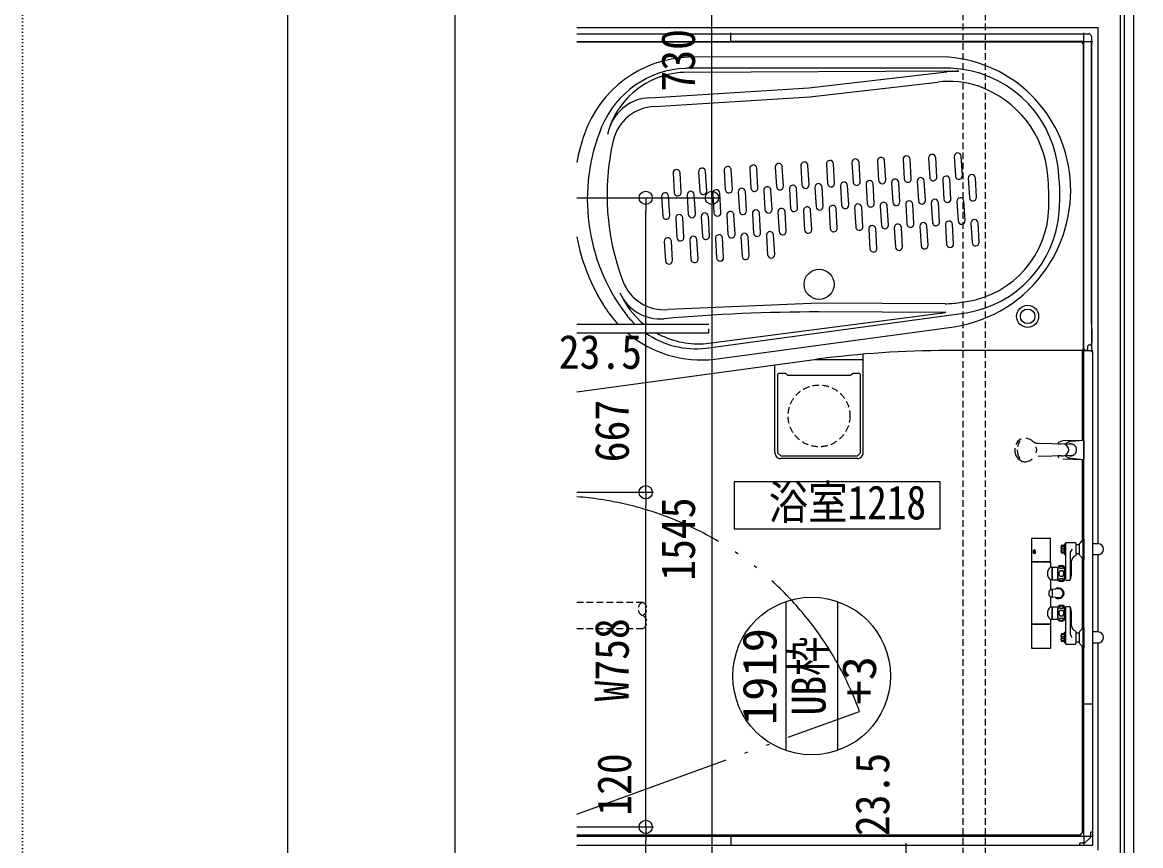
# Model space of a CAD drawing. Units: millimetres at full size, sheet at 1:30. Extents: x -17796 to 21385, y -23279 to 7734.
# Drawn here: x -17796 to -15262, y 485 to 2350 of the extents above; entities that cross this region are included whole.
import ezdxf
from ezdxf.enums import TextEntityAlignment as Align

# ---------------------------------------------------------------- set-up
doc = ezdxf.new("R2010")
doc.units = ezdxf.units.MM
doc.header["$LTSCALE"] = 30
for name, pattern in [('LONG_DASHED_DOUBLE_DOTTED', [17, 12, -1.5, 0.25, -1.5, 0.25, -1.5]), ('USER1', [0.26, 0.01, -0.25]), ('USER8', [0.75, 0.5, -0.25])]:
    doc.linetypes.add(name, pattern=pattern)
for name, color, linetype, lineweight in [('0-0_(S)電灯', 7, 'Continuous', 18), ('0-8_ﾄﾞｱR1', 6, 'Continuous', 18), ('0-C_0_4P', 4, 'Continuous', 18), ('0-D_破線', 30, 'Continuous', 18), ('1-8_CH表記', 2, 'Continuous', 18), ('1-C_鋼製建具', 253, 'USER8', 18), ('2-2_', 7, 'Continuous', 18), ('3-B_仕上線（タイル・', 7, 'Continuous', 18), ('4-1_', 253, 'Continuous', 18), ('4-4_', 9, 'Continuous', 18)]:
    doc.layers.add(name, color=color, linetype=linetype, lineweight=lineweight)
doc.styles.add('ＭＳ ゴシック', font='')
doc.styles.get('ＭＳ ゴシック').set_extended_font_data('MS Gothic')

msp = doc.modelspace()

# ---------------------------------------------------------------- linework, layer by layer
at = {"layer": '0-0_(S)電灯', "color": 4, "linetype": 'USER1'}
msp.add_lwpolyline([(-17795.56, 7734.32), (6866.76, 7734.32), (6866.76, -9684.73), (-17795.56, -9684.73)], close=True, dxfattribs=at)
at = {"layer": '0-0_(S)電灯', "lineweight": 9}
msp.add_lwpolyline([(-17194.4, 7382.42), (6265.6, 7382.42), (6265.6, -9332.83), (-17194.4, -9332.83)], close=True, dxfattribs=at)
at = {"layer": '0-8_ﾄﾞｱR1'}
msp.add_lwpolyline([(-15716.07, 1309.04), (-16182.89, 1309.04), (-16182.89, 1202.37), (-15716.07, 1202.37)], close=True, dxfattribs=at)
at = {"layer": '0-C_0_4P'}
for p, q in [((-15308.72, 2632.42), (-15308.72, -4117.58)), ((-15299.22, 2632.42), (-15299.22, -4117.58))]:
    msp.add_line(p, q, dxfattribs=at)
at = {"layer": '0-D_破線'}
msp.add_line((-15278.22, 2632.42), (-15278.22, -4117.58), dxfattribs=at)
at = {"layer": '1-8_CH表記'}
msp.add_line((-16814.88, -4987.58), (-16814.88, 4952.42), dxfattribs=at)
at = {"layer": '1-C_鋼製建具'}
for p, q in [((-15664.72, 3382.42), (-15664.72, -4117.58)), ((-15614.72, 3382.42), (-15614.72, -4117.58))]:
    msp.add_line(p, q, dxfattribs=at)
at = {"layer": '2-2_', "color": 171}
msp.add_line((-15793.27, 460.92), (-15793.27, 490.92), dxfattribs=at)
at = {"layer": '3-B_仕上線（タイル・', "color": 6}
for p, q in [((-16233.43, 1982.42), (-16233.43, 2652.42)), ((-16539.72, 1952.42), (-16365.93, 1952.42)), ((-16539.72, 1952.42), (-16215.93, 1952.42)), ((-16539.72, 1952.42), (-16215.93, 1952.42)), ((-16383.43, 1315.42), (-16383.43, 1922.42)), ((-16233.43, 1922.42), (-16233.43, 437.42)), ((-16539.72, 1285.42), (-16365.93, 1285.42)), ((-16539.72, 1285.42), (-16365.93, 1285.42)), ((-16383.43, 557.42), (-16383.43, 1255.42)), ((-16539.72, 527.42), (-16365.93, 527.42)), ((-16539.72, 527.42), (-16365.93, 527.42)), ((-16383.43, 437.42), (-16383.43, 497.42))]:
    msp.add_line(p, q, dxfattribs=at)
at = {"layer": '3-B_仕上線（タイル・'}
for p, q in [((-16233.43, 1952.42), (-16233.43, 1982.42)), ((-16383.43, 1952.42), (-16383.43, 1922.42)), ((-16233.43, 1952.42), (-16233.43, 1922.42)), ((-16383.43, 1285.42), (-16383.43, 1315.42)), ((-16383.43, 1285.42), (-16383.43, 1255.42)), ((-16383.43, 527.42), (-16383.43, 557.42)), ((-16383.43, 527.42), (-16383.43, 497.42))]:
    msp.add_line(p, q, dxfattribs=at)
for centre in [(-16383.43, 1952.42), (-16233.43, 1952.42), (-16233.43, 1952.42), (-16383.43, 1285.42), (-16383.43, 1285.42), (-16383.43, 527.42), (-16383.43, 527.42)]:
    msp.add_circle(centre, 15, dxfattribs=at)
at = {"layer": '4-1_'}
for p, q in [((-16539.72, 2338.42), (-15358.72, 2338.42)), ((-15358.72, 1168.92), (-15358.72, 2338.42)), ((-16539.72, 2323.92), (-15388.22, 2323.92)), ((-16539.72, 2323.92), (-15379.47, 2323.92)), ((-16539.72, 2305.41), (-15398.73, 2305.41)), ((-15740.72, 2306.42), (-16190.72, 2306.42)), ((-15390.72, 2306.42), (-15740.72, 2306.42)), ((-15390.72, 2306.42), (-15370.72, 2306.42)), ((-15374.1, 2319.8), (-15377.35, 2323.04)), ((-15373.22, 2317.67), (-15373.22, 2308.91)), ((-15373.22, 2308.91), (-15373.22, 1667.42)), ((-15373.22, 1667.42), (-15373.22, 2308.91)), ((-15391.73, 1612.18), (-15391.73, 2298.41)), ((-15710.34, 2271.5), (-16286.61, 2270.94)), ((-15687.8, 2239.3), (-16296.88, 2236.53)), ((-15693.18, 2245.86), (-16292.64, 2245.7)), ((-16013.62, 2201.33), (-15701.35, 2237.41)), ((-15687.8, 2239.3), (-15673.93, 2239.3)), ((-16011.77, 2181.42), (-15721.82, 2214.42)), ((-16374.18, 2178.84), (-16013.62, 2201.33)), ((-16363.03, 2159.2), (-16011.77, 2181.42)), ((-15974.09, 2028.65), (-15971.48, 1984.73)), ((-15955.51, 1985.67), (-15958.12, 2029.6)), ((-15916.2, 2032.09), (-15913.58, 1988.17)), ((-15897.61, 1989.12), (-15900.22, 2033.04)), ((-15858.3, 2035.53), (-15855.69, 1991.61)), ((-15839.71, 1992.56), (-15842.33, 2036.48)), ((-15800.4, 2038.97), (-15797.79, 1995.05)), ((-15781.82, 1996), (-15784.43, 2039.92)), ((-15742.5, 2042.42), (-15739.89, 1998.49)), ((-15723.92, 1999.44), (-15726.53, 2043.37)), ((-15684.6, 2045.86), (-15681.99, 2001.94)), ((-15666.02, 2002.88), (-15668.63, 2046.81)), ((-16321.49, 2008), (-16318.87, 1964.07)), ((-16302.9, 1965.02), (-16305.51, 2008.95)), ((-16263.59, 2011.44), (-16260.97, 1967.52)), ((-16245, 1968.47), (-16247.61, 2012.39)), ((-16205.68, 2014.89), (-16203.07, 1970.96)), ((-16187.1, 1971.91), (-16189.71, 2015.83)), ((-16147.79, 2018.32), (-16145.17, 1974.4)), ((-16129.2, 1975.35), (-16131.81, 2019.27)), ((-16089.89, 2021.77), (-16087.28, 1977.84)), ((-16071.31, 1978.79), (-16073.92, 2022.72)), ((-16031.99, 2025.21), (-16029.38, 1981.28)), ((-16013.41, 1982.23), (-16016.02, 2026.16)), ((-16000.02, 1976.02), (-15997.4, 1932.09)), ((-15981.43, 1933.04), (-15984.04, 1976.97)), ((-15942.12, 1979.46), (-15939.51, 1935.54)), ((-15923.53, 1936.49), (-15926.15, 1980.41)), ((-15884.22, 1982.9), (-15881.61, 1938.98)), ((-15865.64, 1939.93), (-15868.25, 1983.85)), ((-15826.32, 1986.34), (-15823.71, 1942.42)), ((-15807.74, 1943.37), (-15810.35, 1987.29)), ((-15768.42, 1989.78), (-15765.81, 1945.86)), ((-15749.84, 1946.81), (-15752.45, 1990.73)), ((-15710.52, 1993.23), (-15707.91, 1949.3)), ((-15691.94, 1950.25), (-15694.55, 1994.18)), ((-15652.62, 1996.67), (-15650.01, 1952.75)), ((-15634.04, 1953.7), (-15636.65, 1997.62)), ((-16347.41, 1955.35), (-16344.8, 1911.43)), ((-16328.82, 1912.38), (-16331.43, 1956.3)), ((-16289.51, 1958.8), (-16286.9, 1914.88)), ((-16270.92, 1915.83), (-16273.53, 1959.75)), ((-16231.61, 1962.25), (-16229, 1918.33)), ((-16213.02, 1919.28), (-16215.64, 1963.2)), ((-16173.71, 1965.7), (-16171.1, 1921.77)), ((-16155.13, 1922.72), (-16157.74, 1966.65)), ((-16115.81, 1969.13), (-16113.2, 1925.21)), ((-16097.23, 1926.16), (-16099.84, 1970.08)), ((-16057.91, 1972.57), (-16055.3, 1928.65)), ((-16039.33, 1929.6), (-16041.94, 1973.52)), ((-15968.04, 1926.83), (-15965.43, 1882.91)), ((-15949.46, 1883.85), (-15952.07, 1927.78)), ((-15910.14, 1930.27), (-15907.53, 1886.35)), ((-15891.56, 1887.3), (-15894.17, 1931.22)), ((-15852.24, 1933.71), (-15849.63, 1889.79)), ((-15833.66, 1890.74), (-15836.27, 1934.66)), ((-15794.35, 1937.15), (-15791.74, 1893.23)), ((-15775.76, 1894.18), (-15778.38, 1938.1)), ((-15736.45, 1940.6), (-15733.84, 1896.67)), ((-15717.86, 1897.62), (-15720.47, 1941.55)), ((-15678.55, 1944.04), (-15675.94, 1900.11)), ((-15659.97, 1901.06), (-15662.58, 1944.99)), ((-16315.43, 1906.19), (-16312.82, 1862.25)), ((-16296.85, 1863.2), (-16299.46, 1907.14)), ((-16257.53, 1909.63), (-16254.92, 1865.69)), ((-16238.95, 1866.64), (-16241.56, 1910.58)), ((-16199.63, 1913.07), (-16197.02, 1869.14)), ((-16181.05, 1870.09), (-16183.66, 1914.02)), ((-16141.73, 1916.51), (-16139.12, 1872.58)), ((-16123.15, 1873.53), (-16125.76, 1917.46)), ((-16083.84, 1919.95), (-16081.22, 1876.02)), ((-16065.25, 1876.97), (-16067.86, 1920.9)), ((-16025.94, 1923.39), (-16023.33, 1879.46)), ((-16007.35, 1880.41), (-16009.97, 1924.34)), ((-15878.17, 1881.08), (-15875.56, 1837.16)), ((-15859.58, 1838.11), (-15862.2, 1882.03)), ((-15820.27, 1884.52), (-15817.66, 1840.6)), ((-15801.69, 1841.55), (-15804.3, 1885.47)), ((-15762.37, 1887.96), (-15759.76, 1844.04)), ((-15743.79, 1844.99), (-15746.4, 1888.91)), ((-15704.47, 1891.41), (-15701.86, 1847.48)), ((-15685.89, 1848.43), (-15688.5, 1892.35)), ((-15646.57, 1894.85), (-15643.96, 1850.93)), ((-15627.99, 1851.87), (-15630.6, 1895.8)), ((-16341.35, 1853.54), (-16338.74, 1809.62)), ((-16322.77, 1810.57), (-16325.38, 1854.49)), ((-16283.45, 1856.99), (-16280.84, 1813.06)), ((-16264.87, 1814.01), (-16267.48, 1857.94)), ((-16225.55, 1860.43), (-16222.94, 1816.51)), ((-16206.97, 1817.46), (-16209.58, 1861.38)), ((-16167.66, 1863.87), (-16165.04, 1819.95)), ((-16149.07, 1820.9), (-16151.68, 1864.82)), ((-16109.76, 1867.31), (-16107.15, 1823.39)), ((-16091.17, 1824.34), (-16093.79, 1868.26)), ((-15990.72, 1713.92), (-16333.14, 1699.23)), ((-15705.28, 1712.56), (-15990.72, 1713.92)), ((-15672.63, 1714.93), (-15655.98, 1717.53)), ((-16252.65, 1621.81), (-15704.2, 1692.41)), ((-16246.43, 1611.84), (-15657.4, 1692)), ((-15703.32, 1692.54), (-15990.72, 1693.92)), ((-16539.72, 1666.42), (-16240.72, 1666.42)), ((-16240.72, 1646.42), (-16240.72, 1655.42)), ((-16227.14, 1586.9), (-15684.34, 1660.49)), ((-15373.22, 1667.42), (-15373.23, 1618.96)), ((-15373.22, 1655.9), (-15372.55, 1655.9)), ((-15372.55, 1655.9), (-15372.55, 1624.44)), ((-16539.72, 1646.42), (-16240.72, 1646.42)), ((-15373.22, 1620.66), (-15372.55, 1624.44)), ((-15890.82, 1374.85), (-15890.8, 1598.19)), ((-15395.34, 1606.42), (-15700.72, 1606.42)), ((-15393.71, 1607.64), (-15394.63, 1606.71)), ((-15393.71, 1402.85), (-15393.71, 1607.64)), ((-15391.02, 1611.42), (-15393.43, 1611.42)), ((-15393.43, 1611.42), (-15393.43, 1608.33)), ((-15391.02, 1611.42), (-15391.02, 1606.42)), ((-15384.93, 1606.42), (-15391.02, 1606.42)), ((-15390.72, 806.42), (-15390.72, 1606.42)), ((-15390.72, 1606.42), (-15370.72, 1606.42)), ((-15381.87, 1609.27), (-15384.58, 1606.56)), ((-15381.72, 1609.62), (-15381.72, 1617.42)), ((-15373.23, 1618.96), (-15373.23, 1603.41)), ((-16539.72, 1512.95), (-15995.67, 1586.56)), ((-16090.62, 1374.85), (-16090.64, 1573.71)), ((-15999.43, 1586.05), (-15890.98, 1586.05)), ((-16081.71, 1554.91), (-16084.72, 1551.91)), ((-16084.72, 1551.91), (-16084.65, 1374.98)), ((-16081.71, 1554.91), (-16066.7, 1554.91)), ((-16066.2, 1554.46), (-16066.7, 1554.91)), ((-16066.2, 1554.46), (-16061.22, 1549.85)), ((-15920.22, 1549.85), (-16061.22, 1549.85)), ((-15920.22, 1549.85), (-15915.24, 1554.46)), ((-15914.74, 1554.91), (-15915.24, 1554.46)), ((-15914.74, 1554.91), (-15899.73, 1554.91)), ((-15896.73, 1551.91), (-15899.73, 1554.91)), ((-15896.79, 1374.98), (-15896.73, 1551.91)), ((-15896.79, 1374.98), (-15896.73, 1551.91)), ((-15540.11, 1401.05), (-15544.98, 1393.74)), ((-15538.84, 1395.86), (-15540.96, 1388.7)), ((-15532.73, 1406.4), (-15540.11, 1401.05)), ((-15536.07, 1400.94), (-15538.84, 1395.86)), ((-15512.48, 1405.33), (-15521.29, 1408.29)), ((-15507.99, 1401.89), (-15512.48, 1405.33)), ((-15447.77, 1399.09), (-15448.72, 1397.39)), ((-15448.72, 1397.39), (-15448.72, 1394.74)), ((-15441.97, 1394.52), (-15448.72, 1394.74)), ((-15438.38, 1401.9), (-15447.77, 1399.09)), ((-15390.73, 1402.92), (-15438.38, 1401.9)), ((-15390.73, 1402.92), (-15390.73, 1359.92)), ((-16084.65, 1374.98), (-16077.66, 1367.99)), ((-15903.78, 1367.99), (-15896.79, 1374.98)), ((-15544.98, 1369.09), (-15540.11, 1361.78)), ((-15441.97, 1368.31), (-15448.72, 1368.1)), ((-15448.72, 1368.1), (-15448.72, 1365.45)), ((-16077.66, 1367.99), (-15903.78, 1367.99)), ((-15903.81, 1362.07), (-16077.64, 1362.07)), ((-15540.11, 1361.78), (-15532.73, 1356.43)), ((-15448.72, 1365.45), (-15447.77, 1363.74)), ((-15438.44, 1360.93), (-15390.73, 1359.92)), ((-15393.71, 1178.25), (-15393.71, 1359.98)), ((-15508.32, 1181.42), (-15509.32, 1180.42)), ((-15509.32, 1180.42), (-15509.32, 1127.92)), ((-15508.32, 1181.42), (-15467.12, 1181.42)), ((-15466.12, 1180.42), (-15467.12, 1181.42)), ((-15466.12, 1127.92), (-15466.12, 1180.42)), ((-15434.57, 1168.45), (-15435.32, 1167.15)), ((-15435.32, 1167.15), (-15435.32, 1165.22)), ((-15434.57, 1168.45), (-15432.72, 1169.52)), ((-15431.72, 1171.17), (-15432.72, 1170.17)), ((-15432.72, 1170.17), (-15432.72, 1169.52)), ((-15432.72, 1169.52), (-15432.72, 1143.32)), ((-15409.72, 1171.17), (-15431.72, 1171.17)), ((-15408.72, 1170.17), (-15409.72, 1171.17)), ((-15408.72, 1170.17), (-15408.72, 1167.89)), ((-15408.72, 1167.89), (-15408.72, 1144.94)), ((-15408.72, 1167.89), (-15407.72, 1166.89)), ((-15407.72, 1166.89), (-15400.72, 1166.89)), ((-15400.25, 1170.48), (-15400.72, 1169.19)), ((-15400.72, 1166.89), (-15400.72, 1169.19)), ((-15400.72, 1145.94), (-15400.72, 1166.89)), ((-15393.47, 1178.53), (-15400.25, 1170.48)), ((-15391.56, 1179.42), (-15393.47, 1178.53)), ((-15392.72, 1134.42), (-15392.72, 1178.42)), ((-15390.72, 1179.42), (-15391.56, 1179.42)), ((-15390.72, 1179.42), (-15390.72, 1133.42)), ((-15358.72, 1168.92), (-15370.72, 1168.92)), ((-15505.05, 1153.82), (-15505.71, 1153.68)), ((-15505.71, 1153.68), (-15505.71, 1147.97)), ((-15505.22, 1147.83), (-15503.35, 1146.42)), ((-15503.11, 1155.07), (-15505.05, 1153.82)), ((-15503.81, 1153.25), (-15505.05, 1153.82)), ((-15502.9, 1153.82), (-15505.05, 1153.82)), ((-15502.9, 1147.82), (-15505.05, 1147.82)), ((-15500.09, 1153.75), (-15503.11, 1155.07)), ((-15501.18, 1152.59), (-15502.9, 1153.82)), ((-15441.94, 1164.92), (-15442.32, 1163.92)), ((-15442.32, 1163.92), (-15442.32, 1148.92)), ((-15442.32, 1148.92), (-15441.94, 1147.92)), ((-15435.62, 1164.92), (-15441.94, 1164.92)), ((-15440.44, 1163.23), (-15441.94, 1161.73)), ((-15441.94, 1159.61), (-15441.94, 1161.73)), ((-15441.94, 1159.61), (-15440.44, 1158.11)), ((-15440.44, 1154.73), (-15441.94, 1153.23)), ((-15441.94, 1151.11), (-15441.94, 1153.23)), ((-15441.94, 1151.11), (-15440.44, 1149.61)), ((-15441.94, 1147.92), (-15435.62, 1147.92)), ((-15440.44, 1163.23), (-15435.62, 1163.23)), ((-15435.6, 1158.11), (-15440.44, 1158.11)), ((-15440.44, 1154.73), (-15435.6, 1154.73)), ((-15435.62, 1149.61), (-15440.44, 1149.61)), ((-15435.62, 1164.92), (-15435.32, 1165.22)), ((-15435.62, 1163.23), (-15435.43, 1163.27)), ((-15435.4, 1149.54), (-15435.62, 1149.61)), ((-15435.32, 1147.62), (-15435.62, 1147.92)), ((-15435.6, 1158.11), (-15435.32, 1158.21)), ((-15435.6, 1154.73), (-15435.32, 1154.62)), ((-15435.43, 1163.27), (-15435.32, 1163.42)), ((-15435.32, 1149.41), (-15435.4, 1149.54)), ((-15435.32, 1165.22), (-15435.32, 1163.42)), ((-15435.32, 1163.42), (-15435.32, 1149.41)), ((-15435.32, 1149.41), (-15435.32, 1147.62)), ((-15435.32, 1147.62), (-15435.32, 1145.68)), ((-15435.32, 1145.68), (-15434.57, 1144.38)), ((-15432.72, 1143.32), (-15434.57, 1144.38)), ((-15432.72, 1143.32), (-15432.72, 1115.42)), ((-15432.72, 1143.32), (-15432.72, 1115.42)), ((-15421.98, 1146.74), (-15421.98, 1087.65)), ((-15409.49, 1141.44), (-15408.72, 1142.42)), ((-15407.72, 1145.94), (-15408.72, 1144.94)), ((-15408.72, 1144.94), (-15408.72, 1142.42)), ((-15400.72, 1145.94), (-15407.72, 1145.94)), ((-15400.72, 1143.65), (-15400.72, 1145.94)), ((-15400.72, 1143.65), (-15400.25, 1142.36)), ((-15400.25, 1142.36), (-15393.47, 1134.31)), ((-15358.72, 1143.92), (-15370.72, 1143.92)), ((-15358.72, 968.92), (-15358.72, 1143.92)), ((-15509.32, 1127.92), (-15505.72, 1127.92)), ((-15509.32, 1127.02), (-15509.32, 986.42)), ((-15467.72, 1127.02), (-15507.72, 1127.02)), ((-15505.72, 1127.92), (-15469.72, 1127.92)), ((-15488.72, 1127.52), (-15505.72, 1127.52)), ((-15488.72, 1127.52), (-15488.72, 1127.92)), ((-15486.72, 1127.52), (-15486.72, 1127.92)), ((-15469.72, 1127.52), (-15486.72, 1127.52)), ((-15469.72, 1127.92), (-15469.72, 1127.52)), ((-15469.72, 1127.92), (-15466.12, 1127.92)), ((-15467.72, 1127.52), (-15469.72, 1127.52)), ((-15467.72, 1127.52), (-15467.72, 1127.02)), ((-15466.12, 1127.02), (-15467.72, 1127.02)), ((-15466.12, 1127.02), (-15466.12, 1116.42)), ((-15466.12, 1116.42), (-15465.12, 1115.42)), ((-15462.72, 1115.42), (-15465.12, 1115.42)), ((-15461.92, 1115.42), (-15462.39, 1115.09)), ((-15462.27, 1114.92), (-15462.27, 1087.92)), ((-15461.92, 1115.42), (-15449.02, 1115.42)), ((-15450.22, 1115.42), (-15450.22, 1087.42)), ((-15449.02, 1115.42), (-15449.02, 1116.67)), ((-15449.02, 1115.42), (-15449.02, 1116.67)), ((-15449.02, 1087.42), (-15449.02, 1115.42)), ((-15446.24, 1117.52), (-15446.24, 1113.42)), ((-15437.81, 1117.52), (-15446.24, 1117.52)), ((-15437.81, 1113.42), (-15437.81, 1117.52)), ((-15435.02, 1114.42), (-15435.02, 1116.67)), ((-15433.72, 1114.42), (-15432.72, 1115.42)), ((-15432.72, 1115.42), (-15432.72, 1089.48)), ((-15418.72, 1101.42), (-15418.72, 1129.77)), ((-15393.71, 978.25), (-15393.71, 1134.59)), ((-15393.47, 1134.31), (-15391.56, 1133.42)), ((-15390.72, 1133.42), (-15391.56, 1133.42)), ((-15462.72, 1088.67), (-15462.72, 1114.17)), ((-15446.24, 1113.42), (-15437.81, 1113.42)), ((-15438.68, 1107.45), (-15445.36, 1107.45)), ((-15445.36, 1095.39), (-15438.68, 1095.39)), ((-15435.02, 1114.42), (-15433.72, 1114.42)), ((-15435.02, 1088.42), (-15435.02, 1114.42)), ((-15465.12, 1087.42), (-15466.12, 1086.42)), ((-15466.12, 1086.42), (-15466.12, 1066.17)), ((-15466.12, 1066.17), (-15465.12, 1065.17)), ((-15462.72, 1087.42), (-15465.12, 1087.42)), ((-15462.39, 1087.75), (-15462.72, 1088.67)), ((-15462.72, 1087.42), (-15462.72, 1088.67)), ((-15462.72, 1065.17), (-15462.72, 1047.67)), ((-15462.39, 1087.75), (-15461.92, 1087.42)), ((-15461.92, 1087.42), (-15449.02, 1087.42)), ((-15447.72, 1066.42), (-15455.21, 1065.79)), ((-15449.02, 1086.17), (-15449.02, 1087.42)), ((-15449.02, 1086.17), (-15449.02, 1087.42)), ((-15435.02, 1088.42), (-15433.71, 1088.42)), ((-15435.02, 1086.17), (-15435.02, 1088.42)), ((-15432.72, 1087.54), (-15433.71, 1088.42)), ((-15432.72, 1087.54), (-15431.72, 1086.67)), ((-15431.72, 1086.67), (-15422.63, 1086.67)), ((-15422.63, 1086.67), (-15421.71, 1087.26)), ((-15465.12, 1047.67), (-15466.12, 1046.67)), ((-15466.12, 1046.67), (-15466.12, 1026.42)), ((-15462.72, 1047.67), (-15465.12, 1047.67)), ((-15455.21, 1047.04), (-15462.72, 1047.67)), ((-15447.72, 1046.42), (-15455.21, 1047.04)), ((-15466.12, 1026.42), (-15465.12, 1025.42)), ((-15462.72, 1025.42), (-15465.12, 1025.42)), ((-15462.72, 1024.17), (-15462.72, 1025.42)), ((-15462.72, 1024.17), (-15462.39, 1025.09)), ((-15462.72, 998.67), (-15462.72, 1024.17)), ((-15461.92, 1025.42), (-15462.39, 1025.09)), ((-15462.27, 1024.92), (-15462.27, 997.92)), ((-15449.02, 1025.42), (-15461.92, 1025.42)), ((-15450.22, 1025.42), (-15450.22, 997.42)), ((-15449.02, 1025.42), (-15449.02, 1026.67)), ((-15449.02, 1025.42), (-15449.02, 1026.67)), ((-15449.02, 997.42), (-15449.02, 1025.42)), ((-15438.68, 1017.45), (-15445.36, 1017.45)), ((-15435.02, 1024.42), (-15435.02, 1026.67)), ((-15435.02, 998.42), (-15435.02, 1024.42)), ((-15433.71, 1024.42), (-15435.02, 1024.42)), ((-15433.71, 1024.42), (-15432.72, 1025.29)), ((-15431.72, 1026.17), (-15432.72, 1025.29)), ((-15432.72, 1023.35), (-15432.72, 997.42)), ((-15422.63, 1026.17), (-15431.72, 1026.17)), ((-15421.71, 1025.57), (-15422.63, 1026.17)), ((-15421.98, 1025.19), (-15421.98, 966.09)), ((-15465.12, 997.42), (-15466.12, 996.42)), ((-15466.12, 996.42), (-15466.12, 986.42)), ((-15462.72, 997.42), (-15465.12, 997.42)), ((-15462.39, 997.75), (-15461.92, 997.42)), ((-15449.02, 997.42), (-15461.92, 997.42)), ((-15449.02, 996.17), (-15449.02, 997.42)), ((-15449.02, 996.17), (-15449.02, 997.42)), ((-15437.81, 999.41), (-15446.24, 999.41)), ((-15446.24, 999.41), (-15446.24, 995.31)), ((-15446.24, 995.31), (-15437.81, 995.31)), ((-15445.36, 1005.39), (-15438.68, 1005.39)), ((-15437.81, 995.31), (-15437.81, 999.41)), ((-15433.72, 998.42), (-15435.02, 998.42)), ((-15435.02, 996.17), (-15435.02, 998.42)), ((-15432.72, 997.42), (-15433.72, 998.42)), ((-15432.72, 997.42), (-15432.72, 969.52)), ((-15432.72, 997.42), (-15432.72, 969.52)), ((-15418.72, 983.07), (-15418.72, 1011.42)), ((-15505.72, 986.42), (-15509.32, 986.42)), ((-15508.82, 985.83), (-15509.32, 985.33)), ((-15509.32, 985.33), (-15509.32, 932.42)), ((-15505.72, 986.42), (-15505.72, 985.83)), ((-15469.72, 986.42), (-15505.72, 986.42)), ((-15469.72, 986.42), (-15469.72, 985.83)), ((-15466.12, 986.42), (-15469.72, 986.42)), ((-15466.62, 985.83), (-15469.72, 985.83)), ((-15466.12, 985.33), (-15466.62, 985.83)), ((-15466.12, 985.33), (-15466.12, 932.42)), ((-15441.94, 964.92), (-15442.32, 963.92)), ((-15442.32, 963.92), (-15442.32, 948.92)), ((-15435.62, 964.92), (-15441.94, 964.92)), ((-15440.44, 963.23), (-15441.94, 961.73)), ((-15440.44, 963.23), (-15435.62, 963.23)), ((-15435.62, 964.92), (-15435.32, 965.22)), ((-15435.62, 963.23), (-15435.4, 963.29)), ((-15435.4, 963.29), (-15435.32, 963.42)), ((-15434.57, 968.45), (-15435.32, 967.15)), ((-15435.32, 967.15), (-15435.32, 965.22)), ((-15435.32, 965.22), (-15435.32, 963.42)), ((-15435.32, 963.42), (-15435.32, 949.41)), ((-15434.57, 968.45), (-15432.72, 969.52)), ((-15432.72, 969.52), (-15432.72, 943.32)), ((-15408.72, 970.42), (-15409.49, 971.39)), ((-15408.72, 970.42), (-15408.72, 967.89)), ((-15408.72, 967.89), (-15408.72, 944.94)), ((-15408.72, 967.89), (-15407.72, 966.89)), ((-15407.72, 966.89), (-15400.72, 966.89)), ((-15400.25, 970.48), (-15400.72, 969.19)), ((-15400.72, 966.89), (-15400.72, 969.19)), ((-15400.72, 945.94), (-15400.72, 966.89)), ((-15393.47, 978.53), (-15400.25, 970.48)), ((-15391.56, 979.42), (-15393.47, 978.53)), ((-15392.72, 934.42), (-15392.72, 978.42)), ((-15391.56, 979.42), (-15390.72, 979.42)), ((-15390.72, 979.42), (-15390.72, 933.42)), ((-15358.72, 968.92), (-15370.72, 968.92)), ((-15442.32, 948.92), (-15441.94, 947.92)), ((-15441.94, 959.61), (-15441.94, 961.73)), ((-15441.94, 959.61), (-15440.44, 958.11)), ((-15440.44, 954.73), (-15441.94, 953.23)), ((-15441.94, 951.11), (-15441.94, 953.23)), ((-15441.94, 951.11), (-15440.44, 949.61)), ((-15441.94, 947.92), (-15435.62, 947.92)), ((-15435.6, 958.11), (-15440.44, 958.11)), ((-15440.44, 954.73), (-15435.6, 954.73)), ((-15435.62, 949.61), (-15440.44, 949.61)), ((-15435.32, 947.62), (-15435.62, 947.92)), ((-15435.32, 958.21), (-15435.6, 958.11)), ((-15435.32, 954.62), (-15435.6, 954.73)), ((-15435.32, 949.41), (-15435.32, 947.62)), ((-15435.32, 947.62), (-15435.32, 945.68)), ((-15435.32, 945.68), (-15434.57, 944.38)), ((-15432.72, 943.32), (-15434.57, 944.38)), ((-15432.72, 943.32), (-15432.72, 942.67)), ((-15432.72, 942.67), (-15431.72, 941.67)), ((-15431.72, 941.67), (-15409.72, 941.67)), ((-15409.72, 941.67), (-15408.72, 942.67)), ((-15407.72, 945.94), (-15408.72, 944.94)), ((-15408.72, 944.94), (-15408.72, 942.67)), ((-15400.72, 945.94), (-15407.72, 945.94)), ((-15400.72, 943.65), (-15400.72, 945.94)), ((-15400.72, 943.65), (-15400.25, 942.36)), ((-15400.25, 942.36), (-15393.47, 934.31)), ((-15358.72, 943.92), (-15370.72, 943.92)), ((-15358.72, 474.42), (-15358.72, 943.92)), ((-15509.32, 932.42), (-15508.32, 931.42)), ((-15467.12, 931.42), (-15508.32, 931.42)), ((-15467.12, 931.42), (-15466.12, 932.42)), ((-15393.71, 514.4), (-15393.71, 934.59)), ((-15393.47, 934.31), (-15391.56, 933.42)), ((-15391.56, 933.42), (-15390.72, 933.42)), ((-15390.72, 806.42), (-15370.72, 806.42)), ((-15390.72, 506.42), (-15390.72, 806.42)), ((-16539.72, 509.4), (-15398.71, 509.4)), ((-15398.71, 509.4), (-15393.71, 514.4)), ((-15370.73, 515.72), (-15375.03, 515.72)), ((-15375.03, 504.92), (-15375.03, 515.72)), ((-16539.72, 506.42), (-16190.72, 506.42)), ((-16539.72, 486.42), (-15370.72, 486.42)), ((-16190.72, 506.42), (-15740.72, 506.42)), ((-16190.72, 506.42), (-16190.72, 486.42)), ((-15740.72, 506.42), (-15390.72, 506.42)), ((-15389.23, 490.72), (-15400.03, 490.72)), ((-15400.03, 486.42), (-15400.03, 490.72)), ((-15390.72, 506.42), (-15390.72, 486.42)), ((-15390.72, 506.42), (-15370.72, 506.42)), ((-15389.23, 490.72), (-15388.52, 491.01)), ((-15388.52, 491.01), (-15375.32, 504.21)), ((-15375.32, 504.21), (-15375.03, 504.92))]:
    msp.add_line(p, q, dxfattribs=at)
at = {"layer": '4-1_', "linetype": 'LONG_DASHED_DOUBLE_DOTTED'}
for p, q in [((-15494.72, 1396.28), (-15432.23, 1394.78)), ((-15432.23, 1394.78), (-15416.64, 1394.28)), ((-15390.73, 1402.92), (-15419.7, 1400.4)), ((-15390.73, 1402.92), (-15390.73, 1359.92)), ((-15420.61, 1362.51), (-15390.73, 1359.92)), ((-16539.72, 556.05), (-15899.17, 789.2))]:
    msp.add_line(p, q, dxfattribs=at)
at = {"layer": '4-1_', "linetype": 'USER8'}
for p, q in [((-16539.72, 1036.32), (-16390.72, 1036.32)), ((-16539.72, 976.47), (-16390.72, 976.52))]:
    msp.add_line(p, q, dxfattribs=at)
at = {"layer": '4-1_'}
for points in [[(-16539.72, 2306.42), (-16190.72, 2306.42), (-16190.72, 2326.42)], [(-15390.72, 1606.42), (-15390.72, 2306.42), (-15390.72, 2326.42)], [(-15373.23, 1618.96), (-15374.04, 1618.42), (-15380.72, 1618.42)], [(-15370.72, 486.42), (-15370.73, 1603.41), (-15373.23, 1603.41)], [(-15547.34, 1385.6), (-15547.34, 1377.24), (-15544.98, 1369.09)], [(-15541.63, 1381.42), (-15540.96, 1374.13), (-15538.84, 1366.97), (-15536.07, 1361.89)], [(-15498.56, 1374.48), (-15497.63, 1381.42), (-15498.56, 1388.36)], [(-15521.29, 1354.55), (-15512.49, 1357.51), (-15507.99, 1360.94)], [(-15505.71, 1147.97), (-15503.81, 1148.4), (-15503.81, 1153.25)], [(-15503.35, 1146.42), (-15500.27, 1147.46), (-15500.09, 1153.75)], [(-15502.9, 1147.82), (-15501.18, 1149.06), (-15501.18, 1152.59)], [(-15505.72, 1127.92), (-15505.72, 1127.52), (-15507.72, 1127.52), (-15507.72, 1127.02), (-15509.32, 1127.02)], [(-15462.39, 1115.09), (-15462.72, 1114.17), (-15462.72, 1115.42)], [(-15455.21, 1065.79), (-15462.72, 1065.17), (-15465.12, 1065.17)], [(-15462.72, 997.42), (-15462.72, 998.67), (-15462.39, 997.75)], [(-15469.72, 985.83), (-15505.72, 985.83), (-15508.82, 985.83)], [(-15435.32, 949.41), (-15435.43, 949.56), (-15435.62, 949.61)]]:
    msp.add_lwpolyline(points, dxfattribs=at)
at = {"layer": '4-1_', "linetype": 'LONG_DASHED_DOUBLE_DOTTED'}
msp.add_lwpolyline([(-15416.65, 1368.55), (-15432.23, 1368.05), (-15494.72, 1366.56)], dxfattribs=at)
at = {"layer": '4-1_'}
for points in [[(-15446.24, 1085.57), (-15437.81, 1085.57), (-15437.81, 1089.68), (-15446.24, 1089.68)], [(-15446.24, 1027.26), (-15446.24, 1023.16), (-15437.81, 1023.16), (-15437.81, 1027.26)]]:
    msp.add_lwpolyline(points, close=True, dxfattribs=at)
for centre, radius in [((-15990.72, 1756.42), 34), ((-15518.22, 1683.92), 25), ((-15518.22, 1683.92), 16.5)]:
    msp.add_circle(centre, radius, dxfattribs=at)
at = {"layer": '4-1_', "linetype": 'USER8'}
msp.add_circle((-15990.72, 1458.42), 70, dxfattribs=at)
at = {"layer": '4-1_'}
for centre, radius, start, end in [((-15398.73, 2298.41), 7, 0, 90), ((-15379.47, 2320.92), 3, 45, 90), ((-15376.22, 2317.67), 3, 0, 45), ((-16276.99, 2011.12), 260, 92.1196, 160.65075), ((-15720.86, 1971.69), 300, 7.64748, 87.99151), ((-16284.5, 2030.85), 215, 92.16964, 157.58782), ((-16289.73, 2050.67), 186, 92.20259, 136.87951), ((-15673.93, 2039.3), 200, 90, 97.88053), ((-15702.7, 1991.04), 255, 7.93316, 87.86186), ((-15695.07, 2016.22), 200, 70.72132, 97.68875), ((-15706.62, 1983.18), 235, 4.84932, 70.72132), ((-16370.97, 2078.89), 100, 91.83818, 160.84065), ((-16289.73, 2050.67), 186, 136.87951, 165.94847), ((-16359.65, 2059.26), 100, 91.93851, 167.08431), ((-16085.75, 1948.88), 430, 157.58782, 216.9862), ((-16097.72, 1948.17), 450, 160.65075, 169.18013), ((-15921.04, 1958.67), 550, 167.08431, 200.8012), ((-15676.62, 2046.33), 8, 3.40155, 183.40155), ((-16139.8, 2018.8), 8, 3.402, 183.402), ((-16081.9, 2022.24), 8, 3.40244, 183.40244), ((-16024.01, 2025.68), 8, 3.40244, 183.40244), ((-15966.11, 2029.12), 8, 3.402, 183.402), ((-15908.21, 2032.56), 8, 3.402, 183.402), ((-15850.31, 2036.01), 8, 3.40244, 183.40244), ((-15792.41, 2039.45), 8, 3.402, 183.402), ((-15734.51, 2042.89), 8, 3.40155, 183.40155), ((-16313.5, 2008.48), 8, 3.40349, 183.40349), ((-16255.6, 2011.92), 8, 3.4029, 183.4029), ((-16197.7, 2015.36), 8, 3.40244, 183.40244), ((-15702.54, 1993.7), 8, 3.40125, 183.40125), ((-15674.01, 2002.41), 8, 183.40155, 3.40155), ((-15644.64, 1997.15), 8, 3.40095, 183.40095), ((-15735.72, 1969.69), 315, 325.68167, 7.64748), ((-16169.96, 1943.87), 700, 358.92566, 4.84932), ((-15945.35, 1957.23), 500, 355.81888, 7.93316), ((-16107.83, 1969.61), 8, 3.40244, 183.40244), ((-16079.29, 1978.32), 8, 183.40244, 3.40244), ((-16049.93, 1973.05), 8, 3.40244, 183.40244), ((-16021.39, 1981.76), 8, 183.40244, 3.40244), ((-15992.03, 1976.49), 8, 3.40247, 183.40242), ((-15963.5, 1985.2), 8, 183.402, 3.402), ((-15934.13, 1979.93), 8, 3.402, 183.402), ((-15905.6, 1988.64), 8, 183.402, 3.402), ((-15876.23, 1983.38), 8, 3.402, 183.402), ((-15847.7, 1992.09), 8, 183.40244, 3.40244), ((-15818.34, 1986.82), 8, 3.40289, 183.40289), ((-15789.8, 1995.53), 8, 183.402, 3.402), ((-15760.44, 1990.26), 8, 3.40111, 183.40111), ((-15731.9, 1998.97), 8, 183.40155, 3.40155), ((-16339.42, 1955.83), 8, 3.40156, 183.40156), ((-16310.89, 1964.55), 8, 183.40349, 3.40349), ((-16281.52, 1959.27), 8, 3.40156, 183.40156), ((-16252.99, 1968), 8, 183.4029, 3.4029), ((-16223.62, 1962.72), 8, 3.40156, 183.40156), ((-16195.09, 1971.43), 8, 183.40244, 3.40244), ((-16165.72, 1966.17), 8, 3.40156, 183.40156), ((-16137.19, 1974.87), 8, 183.402, 3.402), ((-15670.56, 1944.51), 8, 3.40095, 183.40095), ((-15642.03, 1953.22), 8, 183.40095, 3.40095), ((-16105.21, 1925.68), 8, 183.40244, 3.40244), ((-16075.85, 1920.43), 8, 3.40244, 183.40244), ((-16047.32, 1929.13), 8, 183.40244, 3.40244), ((-16017.95, 1923.87), 8, 3.40244, 183.40244), ((-15989.42, 1932.57), 8, 183.40222, 3.402), ((-15960.05, 1927.31), 8, 3.402, 183.402), ((-15931.52, 1936.01), 8, 183.402, 3.402), ((-15902.16, 1930.75), 8, 3.402, 183.402), ((-15873.62, 1939.45), 8, 183.402, 3.402), ((-15844.26, 1934.19), 8, 3.40244, 183.40244), ((-15815.73, 1942.9), 8, 183.40289, 3.40289), ((-15786.36, 1937.63), 8, 3.402, 183.402), ((-15757.83, 1946.34), 8, 183.40111, 3.40111), ((-15728.46, 1941.07), 8, 3.40155, 183.40155), ((-15699.93, 1949.78), 8, 183.40125, 3.40125), ((-15690.04, 1934.88), 220, 278.90783, 358.92566), ((-16336.81, 1911.9), 8, 183.40156, 3.40156), ((-16307.44, 1906.66), 8, 3.40349, 183.40349), ((-16278.91, 1915.35), 8, 183.40156, 3.40156), ((-16249.55, 1910.1), 8, 3.4029, 183.4029), ((-16221.01, 1918.8), 8, 183.40156, 3.40156), ((-16191.65, 1913.54), 8, 3.40244, 183.40244), ((-16163.11, 1922.25), 8, 183.40156, 3.40156), ((-16133.75, 1916.99), 8, 3.402, 183.402), ((-15667.95, 1900.59), 8, 183.40095, 3.40095), ((-15696.02, 1939), 250, 278.88734, 355.81888), ((-15638.59, 1895.32), 8, 3.40125, 183.40125), ((-16101.77, 1867.79), 8, 3.40244, 183.40244), ((-16073.24, 1876.5), 8, 183.40244, 3.40244), ((-16015.34, 1879.94), 8, 183.40244, 3.40244), ((-15957.44, 1883.38), 8, 183.402, 3.402), ((-15899.55, 1886.82), 8, 183.402, 3.402), ((-15870.18, 1881.56), 8, 3.402, 183.402), ((-15841.65, 1890.27), 8, 183.40244, 3.40244), ((-15812.28, 1885), 8, 3.40289, 183.40289), ((-15783.75, 1893.71), 8, 183.402, 3.402), ((-15754.39, 1888.44), 8, 3.40111, 183.40111), ((-15725.85, 1897.15), 8, 183.40155, 3.40155), ((-15696.49, 1891.88), 8, 3.40125, 183.40125), ((-16097.72, 1948.17), 450, 190.81987, 212.83735), ((-16333.36, 1854.02), 8, 3.40319, 183.40319), ((-16304.83, 1862.73), 8, 183.40349, 3.40349), ((-16275.47, 1857.46), 8, 3.40319, 183.40319), ((-16246.93, 1866.17), 8, 183.4029, 3.4029), ((-16217.57, 1860.9), 8, 3.40333, 183.40333), ((-16189.03, 1869.61), 8, 183.40244, 3.40244), ((-16159.67, 1864.35), 8, 3.40156, 183.40156), ((-16131.14, 1873.05), 8, 183.402, 3.402), ((-15635.98, 1851.4), 8, 183.40125, 3.40125), ((-16099.16, 1823.86), 8, 183.40244, 3.40244), ((-15867.57, 1837.63), 8, 183.402, 3.402), ((-15809.67, 1841.08), 8, 183.40289, 3.40289), ((-15751.78, 1844.52), 8, 183.40111, 3.40111), ((-15693.87, 1847.96), 8, 183.40125, 3.40125), ((-16330.75, 1810.09), 8, 183.40319, 3.40319), ((-16272.86, 1813.54), 8, 183.40319, 3.40333), ((-16214.95, 1816.98), 8, 183.40333, 3.40333), ((-16157.06, 1820.42), 8, 183.40156, 3.40156), ((-15731.59, 1966.87), 310, 278.76704, 325.68167), ((-16341.7, 1798.87), 100, 200.8012, 274.91081), ((-16263.39, 1817.01), 195.5, 204.10087, 230.38283), ((-16350.56, 1778.02), 100, 204.10087, 275.05979), ((-16257.36, 1845.14), 260, 212.83735, 223.42458), ((-15703.38, 1912.55), 200, 269.45484, 278.8432), ((-16269.46, 1810.51), 200, 216.9862, 226.09221), ((-15990.72, -2286.08), 3980, 90, 95.05979), ((-16257.36, 1845.14), 260, 229.84674, 276.67461), ((-16269.46, 1810.51), 200, 235.13055, 276.61239), ((-16263.39, 1817.01), 195.5, 240.765, 273.14667), ((-15700.72, -593.58), 2200, 90, 97.70477), ((-15395.34, 1607.42), 1, 270, 315), ((-15394.43, 1608.33), 1, 315.94183, 0), ((-15391.23, 1612.18), 0.5, 180, 270), ((-15391.23, 1612.18), 0.5, 180, 270), ((-15384.93, 1606.92), 0.5, 270, 315), ((-15382.22, 1609.62), 0.5, 315, 0), ((-15380.72, 1617.42), 1, 90, 180), ((-15438.72, 1381.42), 13.5, 256.08735, 103.91265), ((-16077.84, 1374.85), 12.78, 180.00545, 270.89735), ((-15903.61, 1374.85), 12.78, 269.10265, 359.99455), ((-15358.72, 1156.42), 12.5, 270, 90), ((-15409.98, 1146.74), 12, 126.28332, 180), ((-15406.72, 1129.77), 12, 103.34236, 180), ((-15455.66, 1101.42), 17.74, 126.78748, 233.21252), ((-15442.02, 1109.53), 10, 45.573, 134.427), ((-15438.78, 1101.42), 8.93, 137.52985, 222.47015), ((-15445.27, 1101.42), 8.93, 317.52985, 42.47015), ((-15453.72, 1101.42), 35, 336.14573, 0), ((-15459.08, 1056.42), 11.23, 128.8417, 231.1583), ((-15447.72, 1056.42), 12, 231.38189, 128.61811), ((-15442.02, 1093.31), 10, 225.573, 314.427), ((-15447.72, 1056.42), 10, 270, 90), ((-15455.66, 1011.42), 17.74, 126.78748, 233.21252), ((-15442.02, 1019.53), 10, 45.573, 134.427), ((-15438.78, 1011.42), 8.93, 137.52985, 222.47015), ((-15445.27, 1011.42), 8.93, 317.52985, 42.47015), ((-15453.72, 1011.42), 35, 0, 23.85427), ((-15442.02, 1003.31), 10, 225.573, 314.427), ((-15409.98, 966.09), 12, 180, 233.71668), ((-15406.72, 983.07), 12, 180, 256.65764), ((-15358.72, 956.42), 12.5, 270, 90)]:
    msp.add_arc(centre, radius, start, end, dxfattribs=at)
at = {"layer": '4-1_', "linetype": 'LONG_DASHED_DOUBLE_DOTTED'}
for centre, radius, start, end in [((-15494.08, 1416.27), 20, 225.95511, 268.1642), ((-15418.7, 1381.41), 19.02, 92.99529, 135.31794), ((-15420.72, 1381.42), 13.5, 359.99998, 103.91265), ((-15418.72, 1381.42), 19, 224.71649, 264.31413), ((-15420.72, 1381.42), 13.5, 256.08735, 359.99998), ((-15523.63, 1375.97), 21.56, 245.04048, 276.24888), ((-16596.42, 535.42), 742, 20, 85.61747)]:
    msp.add_arc(centre, radius, start, end, dxfattribs=at)
at = {"layer": '4-1_', "linetype": 'USER8'}
for centre, start, end in [((-16384.47, 1021.37), 112.68786, 247.31214), ((-16396.97, 1021.37), 292.68786, 67.31214), ((-16396.97, 991.47), 292.68786, 67.31214)]:
    msp.add_arc(centre, 16.2, start, end, dxfattribs=at)
at = {"layer": '4-4_', "color": 6}
for p, q in [((-16066.21, 1037.89), (-16066.21, 700.62)), ((-15948.95, 1037.89), (-15948.95, 700.62))]:
    msp.add_line(p, q, dxfattribs=at)
msp.add_circle((-16007.58, 869.25), 178.54, dxfattribs=at)

# ---------------------------------------------------------------- texts
at = {"layer": '0-8_ﾄﾞｱR1', "style": 'ＭＳ ゴシック', "width": 0.85}
msp.add_text('浴室1218', height=76.97, dxfattribs=at).set_placement((-16104.68, 1200.9), align=Align.BOTTOM_LEFT)
at = {"layer": '2-2_', "color": 9, "style": 'ＭＳ ゴシック', "width": 0.9}
msp.add_text('23.5', height=76.98, dxfattribs=at).set_placement((-16580.23, 1541.97), align=Align.BOTTOM_LEFT)
msp.add_text('23.5', height=76.98, rotation=90, dxfattribs=at).set_placement((-15808.47, 506.61), align=Align.BOTTOM_LEFT)
at = {"layer": '3-B_仕上線（タイル・', "color": 9, "style": 'ＭＳ ゴシック', "width": 0.9}
for s, p in [('730', (-16248.62, 2193.17)), ('667', (-16398.62, 1353.41)), ('1545', (-16248.62, 1085.06)), ('W758', (-16398.62, 811.56)), ('120', (-16393.2, 552.67))]:
    msp.add_text(s, height=76.98, rotation=90, dxfattribs=at).set_placement(p, align=Align.BOTTOM_LEFT)
at = {"layer": '4-4_', "color": 6, "style": 'ＭＳ ゴシック'}
for s, width, p in [('1919', 1.05, (-16064.05, 757.87)), ('UB枠', 0.85, (-15952.78, 780.45)), ('+3', 1.05, (-15838.55, 804.53))]:
    msp.add_text(s, height=76.97, rotation=90, dxfattribs=dict(at, width=width)).set_placement(p, align=Align.BOTTOM_LEFT)

doc.saveas('drawing.dxf')
